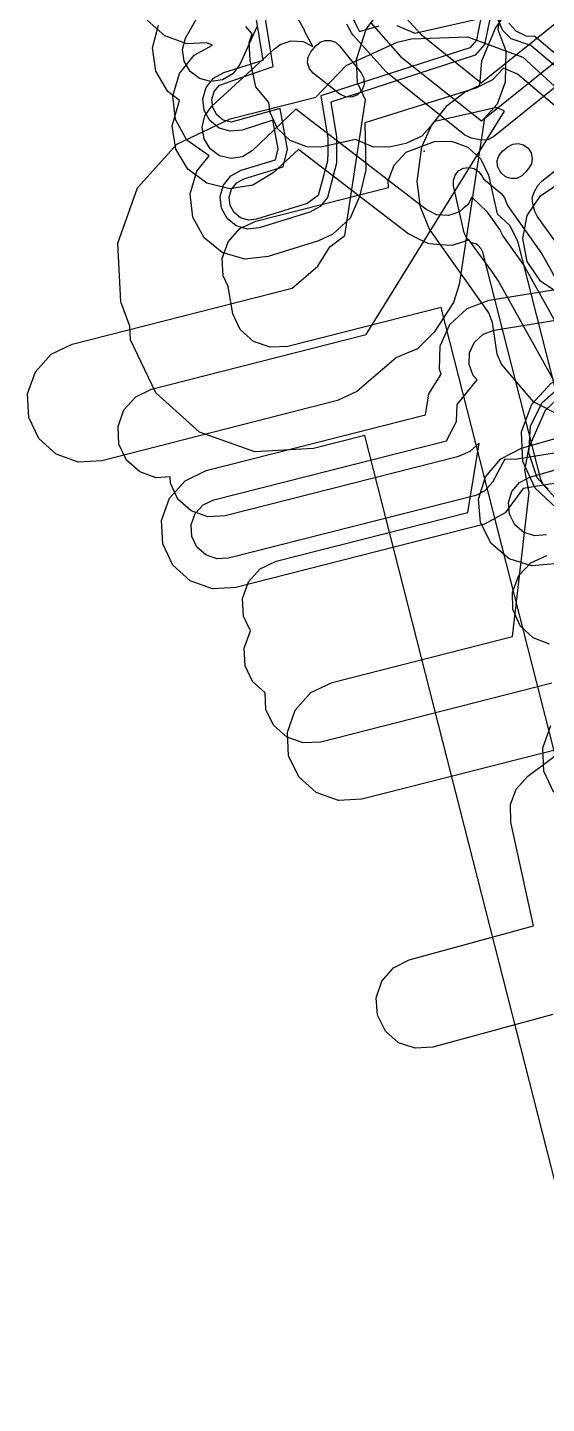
# Model space of a CAD drawing. Header units: metres. Extents: x 17722 to 17999, y 13535 to 15917.
# Drawn here: x 17793.38 to 17810.62, y 14077.39 to 14123.05 of the extents above; entities that cross this region are included whole.
import ezdxf

# ---------------------------------------------------------------- set-up
doc = ezdxf.new("R2010")
doc.units = ezdxf.units.M
for name, color, linetype in [('AI_GREENING_EXCLUSIONS', 1, 'Continuous'), ('AI_GREENING_LAWN', 82, 'Continuous'), ('AI_GREENING_REJECTED', 6, 'Continuous')]:
    doc.layers.add(name, color=color, linetype=linetype)

msp = doc.modelspace()

# ---------------------------------------------------------------- linework, layer by layer
at = {"layer": 'AI_GREENING_EXCLUSIONS'}
for points in [[(17804.794, 14123.2), (17805.771, 14122.089), (17808.453, 14119.95), (17830.343, 14137.484)], [(17805.953, 14123.364), (17806.451, 14122.823), (17808.448, 14121.211), (17820.975, 14131.255)], [(17809.846, 14128.519), (17809.003, 14122.98), (17809.262, 14122.273), (17809.245, 14121.241), (17808.979, 14120.508), (17808.557, 14120.045), (17807.717, 14114.526), (17807.525, 14113.924), (17806.882, 14112.937), (17806.33, 14112.386), (17805.635, 14112.099), (17804.319, 14110.975), (17803.677, 14110.669), (17795.855, 14108.667), (17795.076, 14108.626), (17794.34, 14108.887), (17793.76, 14109.409), (17793.76, 14109.409), (17793.424, 14110.113), (17793.383, 14110.892), (17793.643, 14111.628), (17794.165, 14112.208), (17794.87, 14112.544), (17802.174, 14114.4), (17803.028, 14115.134), (17803.417, 14115.777), (17803.918, 14116.147), (17804.603, 14120.651), (17804.339, 14121.213), (17804.304, 14121.993), (17804.626, 14122.999), (17805.043, 14123.542)], [(17808.556, 14123.998), (17808.288, 14122.627), (17808.072, 14122.379), (17803.121, 14120.785), (17803.351, 14119.376), (17803.353, 14118.89), (17803.346, 14118.617), (17803.032, 14117.475), (17802.668, 14117.21), (17800.988, 14116.69), (17800.716, 14116.66), (17800.454, 14116.737), (17800.242, 14116.908), (17800.111, 14117.148), (17800.081, 14117.42), (17800.158, 14117.682), (17800.33, 14117.894), (17800.569, 14118.025), (17801.868, 14118.428), (17802.02, 14119.014), (17801.772, 14120.36), (17800.145, 14119.904), (17799.882, 14119.981), (17799.669, 14120.152), (17799.538, 14120.391), (17799.509, 14120.663), (17799.585, 14120.925), (17799.756, 14121.138), (17801.544, 14121.756), (17801.128, 14124.304)], [(17801.003, 14123.076), (17800.433, 14121.827), (17800.199, 14121.515), (17799.862, 14121.317), (17799.862, 14121.317), (17799.476, 14121.262), (17799.098, 14121.36), (17798.787, 14121.594), (17798.588, 14121.93), (17798.534, 14122.317), (17798.631, 14122.695), (17799.034, 14123.416)], [(17810.621, 14106.211), (17810.232, 14106.178), (17809.86, 14106.297), (17809.562, 14106.549), (17809.383, 14106.895), (17809.351, 14107.284), (17809.469, 14107.656), (17809.721, 14107.954), (17810.068, 14108.133), (17813.277, 14109.056), (17809.858, 14115.189), (17809.166, 14116.153), (17809.065, 14116.351), (17808.658, 14116.919), (17808.135, 14117.417), (17808.108, 14117.364), (17808.022, 14117.189), (17808.022, 14117.189), (17808.022, 14117.189), (17807.875, 14117.061), (17807.728, 14116.932), (17807.728, 14116.932), (17807.728, 14116.932), (17807.543, 14116.87), (17807.358, 14116.808), (17807.358, 14116.808), (17807.358, 14116.808), (17807.163, 14116.821), (17806.969, 14116.834), (17806.969, 14116.834), (17806.969, 14116.834), (17806.794, 14116.921), (17806.619, 14117.007), (17802.294, 14120.339), (17800.859, 14118.964), (17800.526, 14118.761), (17800.141, 14118.701), (17799.761, 14118.794), (17799.446, 14119.024), (17799.244, 14119.357), (17799.184, 14119.743), (17799.276, 14120.122), (17799.507, 14120.437), (17801.595, 14122.355), (17801.656, 14122.384), (17801.773, 14122.486), (17802.143, 14122.611), (17802.143, 14122.611), (17802.143, 14122.611), (17802.532, 14122.584), (17802.854, 14122.425), (17802.585, 14122.928), (17802.584, 14122.96), (17802.238, 14123.574)], [(17808.784, 14123.553), (17808.554, 14122.488), (17808.245, 14122.134), (17803.459, 14120.577), (17803.647, 14119.424), (17803.639, 14118.551), (17803.345, 14117.412), (17803.099, 14117.109), (17802.756, 14116.924), (17801.078, 14116.403), (17800.69, 14116.361), (17800.315, 14116.471), (17800.011, 14116.716), (17799.824, 14117.058), (17799.783, 14117.446), (17799.892, 14117.821), (17800.137, 14118.125), (17800.48, 14118.312), (17801.614, 14118.664), (17801.702, 14119.024), (17801.531, 14119.97), (17800.506, 14119.648), (17800.118, 14119.605), (17799.744, 14119.715), (17799.44, 14119.959), (17799.252, 14120.301), (17799.21, 14120.689), (17799.319, 14121.064), (17799.563, 14121.368), (17799.906, 14121.555), (17801.206, 14121.965), (17800.941, 14123.586)], [(17812.825, 14120.137), (17810.091, 14122.454), (17809.442, 14122.678), (17809.172, 14122.948), (17808.965, 14123.402)], [(17810.796, 14101.286), (17803.125, 14099.337), (17802.541, 14099.306), (17801.989, 14099.502), (17801.554, 14099.893), (17801.302, 14100.421), (17801.273, 14100.968), (17800.858, 14101.342), (17800.606, 14101.87), (17800.576, 14102.455), (17800.787, 14103.025), (17800.554, 14103.515), (17800.523, 14104.099), (17800.718, 14104.651), (17801.11, 14105.086), (17801.638, 14105.338), (17808.009, 14106.957), (17808.378, 14109.26), (17808.074, 14108.978), (17807.656, 14108.801), (17799.951, 14106.843), (17799.366, 14106.812), (17798.814, 14107.008), (17798.379, 14107.399), (17798.127, 14107.927), (17798.116, 14108.134), (17797.659, 14108.11), (17797.108, 14108.306), (17796.673, 14108.697), (17796.421, 14109.225), (17796.39, 14109.81), (17796.585, 14110.361), (17796.977, 14110.796), (17797.505, 14111.049), (17804.623, 14112.857), (17809.218, 14120.273), (17808.962, 14120.401), (17806.904, 14119.935), (17806.475, 14119.442), (17805.941, 14119.204), (17805.941, 14119.204), (17805.453, 14119.093), (17804.868, 14119.078), (17804.269, 14119.337), (17803.128, 14119.083), (17802.654, 14119.089), (17802.108, 14119.298), (17801.683, 14119.701), (17801.445, 14120.235), (17801.392, 14120.564), (17800.967, 14121.086), (17800.782, 14121.971), (17800.744, 14122.555), (17800.843, 14122.845), (17800.629, 14123.081)], [(17812.025, 14119.503), (17809.658, 14121.505), (17809.186, 14121.702), (17808.823, 14121.318), (17808.267, 14121.042), (17804.585, 14119.883), (17804.614, 14118.329), (17804.411, 14117.437), (17804.094, 14116.724), (17803.527, 14116.187), (17803.051, 14115.968), (17801.377, 14115.449), (17800.601, 14115.365), (17799.852, 14115.585), (17799.244, 14116.075), (17798.87, 14116.759), (17798.787, 14117.535), (17799.006, 14118.284), (17799.413, 14118.789), (17798.673, 14119.317), (17798.298, 14120.001), (17798.214, 14120.777), (17798.432, 14121.526), (17798.921, 14122.134), (17799.531, 14122.468), (17799.335, 14122.539), (17798.673, 14122.506), (17797.938, 14122.769), (17797.36, 14123.293)], [(17810.897, 14105.25), (17810.12, 14105.184), (17809.376, 14105.422), (17808.78, 14105.925), (17808.422, 14106.619), (17808.357, 14107.396), (17808.594, 14108.14), (17809.098, 14108.736), (17809.791, 14109.094), (17811.791, 14109.669), (17809.012, 14114.652), (17808.828, 14114.931), (17808.042, 14116.003), (17807.856, 14115.941), (17807.487, 14115.816), (17807.487, 14115.816), (17807.487, 14115.816), (17807.097, 14115.842), (17806.708, 14115.869), (17806.708, 14115.869), (17806.708, 14115.869), (17806.359, 14116.042), (17806.009, 14116.215), (17802.385, 14119.007), (17801.536, 14118.228), (17800.869, 14117.822), (17800.098, 14117.702), (17799.34, 14117.887), (17798.71, 14118.348), (17798.304, 14119.014), (17798.185, 14119.786), (17798.434, 14120.632), (17798.041, 14120.928), (17797.644, 14121.6), (17797.644, 14121.6), (17797.535, 14122.373), (17797.73, 14123.129)], [(17804.205, 14123.305), (17804.407, 14122.922), (17805.057, 14123.105)], [(17805.642, 14123.12), (17806.241, 14122.86), (17808.299, 14123.327)], [(17811.047, 14110.182), (17810.199, 14110.612), (17809.121, 14111.88), (17808.974, 14112.206), (17808.821, 14113.261), (17808.7, 14113.58), (17806.736, 14116.354), (17806.437, 14117.087), (17806.321, 14117.936), (17806.476, 14119.096), (17806.795, 14119.803), (17807.318, 14120.46), (17807.887, 14120.898), (17808.408, 14121.137), (17808.473, 14121.946), (17808.926, 14123.03), (17809.132, 14123.322)], [(17813.103, 14120.32), (17810.233, 14122.748), (17809.942, 14122.768), (17809.61, 14122.927), (17809.367, 14123.195)], [(17816.252, 14063.772), (17804.589, 14109.508), (17802.884, 14109.075), (17800.935, 14108.973), (17799.096, 14109.624), (17797.646, 14110.929), (17796.806, 14112.69), (17796.783, 14113.137), (17796.783, 14113.137), (17796.487, 14113.945), (17796.387, 14115.894), (17797.039, 14117.732), (17798.346, 14119.181), (17800.108, 14120.019), (17802.961, 14120.741), (17803.961, 14121.792), (17805.658, 14122.563), (17806.133, 14122.678), (17807.996, 14122.74), (17809.828, 14122.071), (17811.265, 14120.751)], [(17820.509, 14061.248), (17807.117, 14113.762), (17802.022, 14112.467), (17801.437, 14112.437), (17800.885, 14112.632), (17800.45, 14113.023), (17800.198, 14113.552), (17800.047, 14114.454), (17800.047, 14114.454), (17799.88, 14114.804), (17799.85, 14115.389), (17800.046, 14115.94), (17800.438, 14116.375), (17800.966, 14116.626), (17805.367, 14117.74), (17805.363, 14117.961), (17805.559, 14118.484), (17805.955, 14118.915), (17806.901, 14119.263), (17807.459, 14119.282), (17808.009, 14119.081), (17808.44, 14118.685), (17808.687, 14118.154), (17808.977, 14116.865), (17809.402, 14116.483), (17809.654, 14115.955), (17811.691, 14107.962)], [(17828.186, 14110.721), (17809.845, 14107.748), (17809.249, 14106.942), (17808.563, 14106.569), (17800.304, 14104.467), (17799.525, 14104.426), (17798.789, 14104.687), (17798.209, 14105.209), (17797.873, 14105.913), (17797.832, 14106.692), (17798.093, 14107.428), (17798.615, 14108.008), (17799.319, 14108.344), (17806.595, 14110.193), (17806.712, 14110.892), (17807.12, 14111.544), (17807.06, 14111.704), (17807.088, 14112.484), (17807.412, 14113.193), (17807.983, 14113.725), (17808.715, 14113.998), (17808.715, 14113.998), (17825.277, 14116.682)], [(17828.72, 14111.821), (17809.571, 14108.717), (17809.23, 14108.729), (17808.829, 14107.967), (17808.568, 14107.677), (17808.266, 14107.524), (17800.058, 14105.436), (17799.668, 14105.416), (17799.301, 14105.546), (17799.011, 14105.807), (17798.843, 14106.159), (17798.822, 14106.549), (17798.952, 14106.917), (17799.213, 14107.207), (17799.566, 14107.375), (17807.291, 14109.338), (17807.625, 14109.973), (17807.647, 14110.538), (17808.314, 14111.358), (17808.184, 14111.498), (17808.047, 14111.864), (17808.061, 14112.254), (17808.061, 14112.254), (17808.223, 14112.609), (17808.509, 14112.874), (17808.875, 14113.011), (17826.338, 14115.841)], [(17811.861, 14099.313), (17804.485, 14097.438), (17803.706, 14097.397), (17802.97, 14097.658), (17802.97, 14097.658), (17802.39, 14098.18), (17802.054, 14098.884), (17802.013, 14099.663), (17802.274, 14100.399), (17802.796, 14100.979), (17803.5, 14101.315), (17809.488, 14102.837), (17810.045, 14107.62), (17809.894, 14108.357), (17810.042, 14109.123), (17810.587, 14110.348), (17811.206, 14110.941)], [(17810.718, 14102.589), (17810.17, 14102.797), (17809.744, 14103.198), (17809.504, 14103.731), (17809.486, 14104.316), (17809.693, 14104.864), (17810.094, 14105.29), (17810.628, 14105.53)], [(17810.824, 14090.298), (17806.845, 14089.215), (17806.261, 14089.174), (17805.706, 14089.36), (17805.265, 14089.744), (17805.004, 14090.268), (17804.963, 14090.852), (17805.149, 14091.407), (17805.533, 14091.848), (17806.057, 14092.109), (17810.182, 14093.233), (17809.427, 14096.683), (17809.416, 14097.268), (17809.604, 14097.772), (17809.996, 14098.206), (17815.667, 14102.433)], [(17810.856, 14097.66), (17810.527, 14098.368), (17810.492, 14099.147), (17810.759, 14099.881)]]:
    msp.add_lwpolyline(points, dxfattribs=at)
for points in [[(17815.165, 14116.811), (17815.317, 14116.046), (17815.165, 14115.281), (17814.731, 14114.632), (17814.082, 14114.198), (17813.669, 14114.116), (17813.036, 14113.851), (17812.147, 14113.832), (17811.061, 14114.198), (17810.412, 14114.632), (17809.978, 14115.281), (17809.826, 14116.046), (17809.978, 14116.811), (17810.412, 14117.46), (17811.061, 14117.894), (17812.147, 14118.252), (17813.036, 14118.233), (17813.633, 14117.983), (17814.082, 14117.894), (17814.731, 14117.46), (17815.165, 14116.811)], [(17814.259, 14110.705), (17814.668, 14109.823), (17814.707, 14108.837), (17814.366, 14107.92), (17813.719, 14107.221), (17812.837, 14106.812), (17811.851, 14106.773), (17810.934, 14107.114), (17810.235, 14107.761), (17809.826, 14108.643), (17809.787, 14109.629), (17810.128, 14110.546), (17810.775, 14111.245), (17811.657, 14111.654), (17812.643, 14111.693), (17813.56, 14111.352), (17814.259, 14110.705)], [(17813.616, 14111.007), (17814.182, 14110.363), (17814.467, 14109.53), (17814.408, 14108.644), (17814.021, 14107.864), (17813.377, 14107.298), (17812.544, 14107.013), (17811.658, 14107.072), (17810.878, 14107.459), (17810.312, 14108.103), (17810.027, 14108.936), (17810.086, 14109.822), (17810.473, 14110.602), (17811.117, 14111.168), (17811.95, 14111.453), (17812.836, 14111.394), (17813.616, 14111.007)]]:
    msp.add_lwpolyline(points, close=True, dxfattribs=at)
at = {"layer": 'AI_GREENING_LAWN'}
for points in [[(17830.821, 14137.091), (17808.859, 14119.419), (17808.669, 14119.324), (17808.456, 14119.317), (17808.124, 14119.377), (17807.9, 14119.479), (17805.326, 14121.55), (17805.268, 14121.605), (17804.207, 14122.783), (17804.142, 14122.872), (17803.981, 14123.16)], [(17810.955, 14115.887), (17810.307, 14116.792), (17810.233, 14116.944), (17810.159, 14117.201), (17810.143, 14117.399), (17810.205, 14117.588), (17810.328, 14117.803), (17810.449, 14117.945), (17830.415, 14133.953)], [(17810.667, 14107.735), (17810.518, 14107.866), (17810.431, 14108.045), (17808.506, 14115.599), (17808.449, 14115.705), (17808.339, 14115.825), (17808.288, 14115.86), (17808.117, 14115.92), (17807.969, 14116.056), (17807.887, 14116.238), (17807.531, 14117.798), (17807.523, 14117.981), (17807.582, 14118.155), (17807.7, 14118.295), (17807.86, 14118.384), (17808.042, 14118.409), (17808.22, 14118.367), (17808.372, 14118.263), (17808.475, 14118.112), (17808.498, 14118.061), (17808.498, 14118.061), (17808.523, 14118.033), (17809.103, 14117.551), (17809.223, 14117.406), (17809.253, 14117.312), (17809.254, 14117.312), (17809.321, 14117.139), (17810.433, 14115.587), (17810.464, 14115.54), (17814.011, 14109.177)]]:
    msp.add_lwpolyline(points, dxfattribs=at)
for points in [[(17804.486, 14120.965), (17804.342, 14120.818), (17804.15, 14120.743), (17803.944, 14120.751), (17803.759, 14120.841), (17802.872, 14121.531), (17802.743, 14121.683), (17802.683, 14121.873), (17802.701, 14122.071), (17802.796, 14122.247), (17802.967, 14122.451), (17803.102, 14122.564), (17803.268, 14122.624), (17803.444, 14122.622), (17803.609, 14122.559), (17803.741, 14122.443), (17804.457, 14121.548), (17804.549, 14121.364), (17804.56, 14121.158), (17804.486, 14120.965)], [(17810.008, 14119.048), (17810.108, 14118.893), (17810.145, 14118.712), (17810.114, 14118.531), (17810.019, 14118.372), (17809.954, 14118.299), (17809.933, 14118.265), (17809.801, 14118.124), (17809.626, 14118.043), (17809.432, 14118.035), (17809.251, 14118.1), (17809.107, 14118.23), (17809.076, 14118.272), (17808.994, 14118.444), (17808.982, 14118.635), (17809.042, 14118.816), (17809.166, 14118.962), (17809.333, 14119.095), (17809.496, 14119.181), (17809.68, 14119.203), (17809.858, 14119.156), (17810.008, 14119.048)]]:
    msp.add_lwpolyline(points, close=True, dxfattribs=at)
at = {"layer": 'AI_GREENING_REJECTED'}
msp.add_point((17806.55, 14118.95), dxfattribs=at)

doc.saveas('drawing.dxf')
